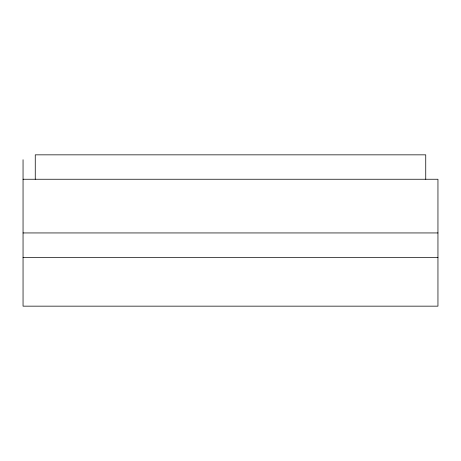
<?xml version="1.0" encoding="UTF-8"?>
<svg xmlns="http://www.w3.org/2000/svg" width="461" height="461" viewBox="0 0 461 461"><rect width="100%" height="100%" fill="white"/><g stroke="black" fill="none" stroke-linecap="round" stroke-linejoin="round"><path stroke-width="0.69" d="M23.05 179.248L437.95 179.248L437.95 306.156L23.05 306.156L23.05 159.725M23.05 232.943L437.95 232.943M23.05 257.347L437.95 257.347M425.745 179.248L425.745 154.844L35.255 154.844L35.255 179.248"/></g></svg>
